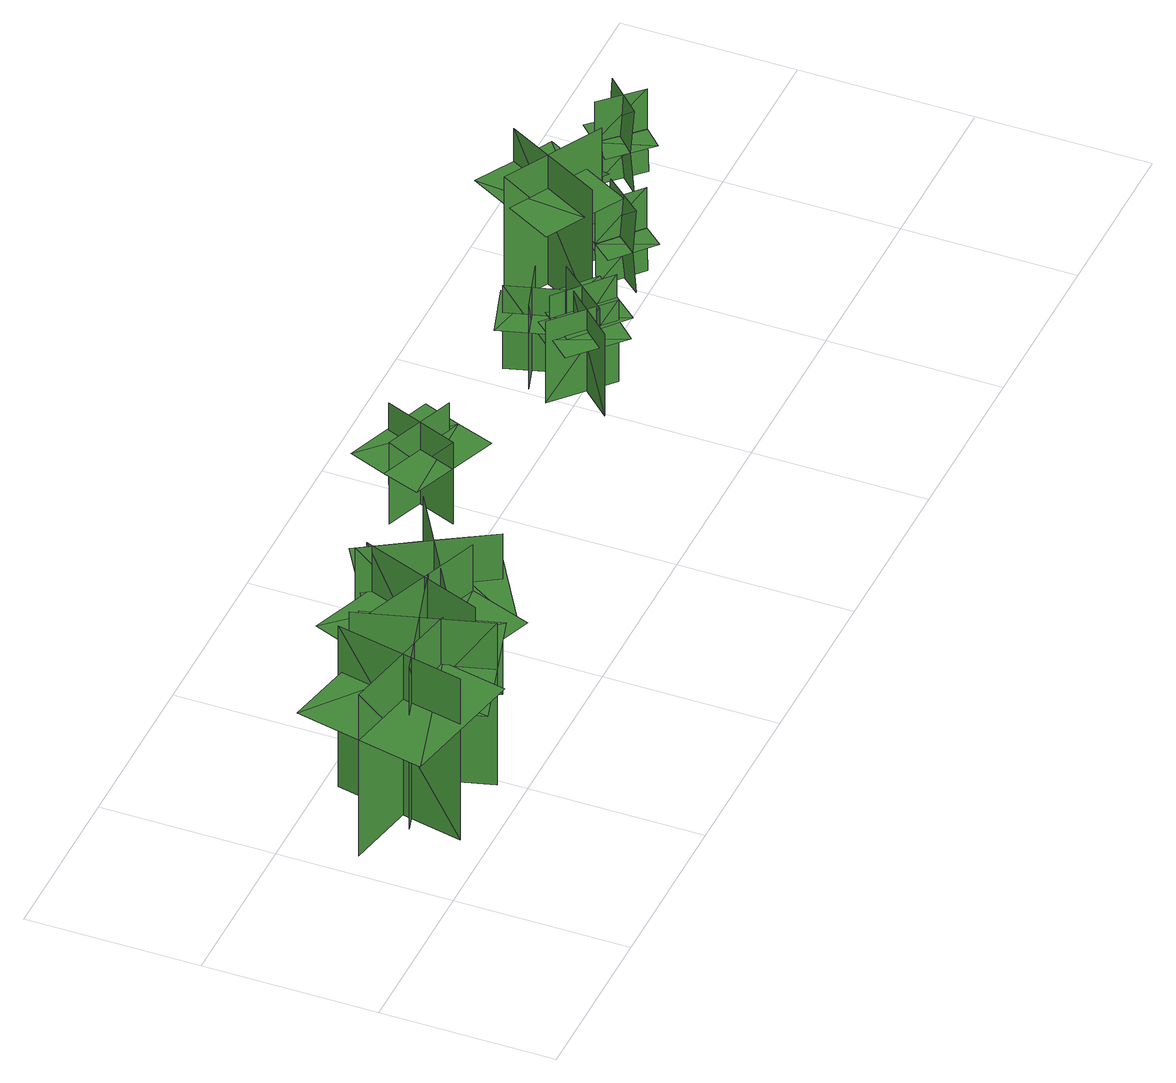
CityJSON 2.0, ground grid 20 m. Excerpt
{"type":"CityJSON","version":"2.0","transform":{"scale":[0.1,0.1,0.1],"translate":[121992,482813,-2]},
"CityObjects":{
"tree1":{"type":"SolitaryVegetationObject","geometry":[{"type":"MultiSurface","lod":"1","boundaries":[[[0,1,2]],[[0,2,3]],[[4,5,6]],[[4,6,7]],[[8,9,10]],[[8,10,11]],[[8,11,12]],[[8,12,13]]]}]},
"tree2":{"type":"SolitaryVegetationObject","geometry":[{"type":"MultiSurface","lod":"1","boundaries":[[[14,15,16]],[[14,16,17]],[[18,19,20]],[[18,20,21]],[[22,23,24]],[[22,24,25]],[[22,25,26]],[[22,26,27]]]}]},
"tree3":{"type":"SolitaryVegetationObject","geometry":[{"type":"MultiSurface","lod":"1","boundaries":[[[28,29,30]],[[28,30,31]],[[32,33,34]],[[32,34,35]],[[36,37,38]],[[36,38,39]],[[36,39,40]],[[36,40,41]]]}]},
"tree4":{"type":"SolitaryVegetationObject","geometry":[{"type":"MultiSurface","lod":"1","boundaries":[[[42,43,44]],[[42,44,45]],[[46,47,48]],[[46,48,49]],[[50,51,52]],[[50,52,53]],[[50,53,54]],[[50,54,55]]]}]},
"tree5":{"type":"SolitaryVegetationObject","geometry":[{"type":"MultiSurface","lod":"1","boundaries":[[[56,57,58]],[[56,58,59]],[[60,61,62]],[[60,62,63]],[[64,65,66]],[[64,66,67]],[[64,67,68]],[[64,68,69]]]}]},
"tree6":{"type":"SolitaryVegetationObject","geometry":[{"type":"MultiSurface","lod":"1","boundaries":[[[70,71,72]],[[70,72,73]],[[74,75,76]],[[74,76,77]],[[78,79,80]],[[78,80,81]],[[78,82,83]],[[78,83,79]]]}]},
"tree7":{"type":"SolitaryVegetationObject","geometry":[{"type":"MultiSurface","lod":"1","boundaries":[[[84,85,86]],[[84,86,87]],[[88,89,90]],[[88,90,91]],[[92,93,94]],[[92,94,95]],[[92,96,97]],[[92,97,93]]]}]},
"tree8":{"type":"SolitaryVegetationObject","geometry":[{"type":"MultiSurface","lod":"1","boundaries":[[[98,99,100]],[[98,100,101]],[[102,103,104]],[[102,104,105]],[[106,107,108]],[[106,108,109]],[[106,109,110]],[[106,110,111]]]}]},
"tree9":{"type":"SolitaryVegetationObject","geometry":[{"type":"MultiSurface","lod":"1","boundaries":[[[112,113,114]],[[112,114,115]],[[116,117,118]],[[116,118,119]],[[120,121,122]],[[120,122,123]],[[120,124,125]],[[120,125,121]]]}]},
"tree10":{"type":"SolitaryVegetationObject","geometry":[{"type":"MultiSurface","lod":"1","boundaries":[[[126,127,128]],[[126,128,129]],[[130,131,132]],[[130,132,133]],[[134,135,131]],[[134,131,130]],[[136,137,127]],[[136,127,126]],[[126,127,138]],[[126,138,139]],[[126,140,141]],[[126,141,127]]]}]},
"tree11":{"type":"SolitaryVegetationObject","geometry":[{"type":"MultiSurface","lod":"1","boundaries":[[[142,143,144]],[[142,144,145]],[[146,147,148]],[[146,148,149]],[[150,151,147]],[[150,147,146]],[[152,153,143]],[[152,143,142]],[[154,155,156]],[[154,156,157]],[[158,159,160]],[[158,160,161]]]}]},
"tree12":{"type":"SolitaryVegetationObject","geometry":[{"type":"MultiSurface","lod":"1","boundaries":[[[162,163,164]],[[162,164,165]],[[166,167,168]],[[166,168,169]],[[170,171,167]],[[170,167,166]],[[172,173,163]],[[172,163,162]],[[162,163,174]],[[162,174,175]],[[162,176,177]],[[162,177,163]]]}]}
},
"vertices":[
[88,29,16],[120,180,16],[120,180,231],[88,29,231],[175,85,16],[23,116,16],[23,116,231],[175,85,231],[175,85,171],[190,160,171],[39,192,171],[23,116,171],[7,40,171],[159,9,171],
[235,127,15],[85,85,15],[85,85,231],[235,127,231],[145,178,15],[187,29,15],[187,29,231],[145,178,231],[145,178,170],[70,157,170],[112,8,170],[187,29,170],[261,50,170],[220,199,170],
[204,61,14],[259,206,14],[259,206,230],[204,61,230],[298,103,14],[153,158,14],[153,158,230],[298,103,230],[298,103,169],[326,175,169],[181,230,169],[153,158,169],[126,85,169],[271,30,169],
[328,82,14],[247,214,14],[247,214,229],[328,82,229],[353,182,14],[220,101,14],[220,101,229],[353,182,229],[353,182,169],[312,248,169],[180,167,169],[220,101,169],[261,35,169],[393,116,169],
[599,324,16],[599,324,125],[565,237,125],[565,237,16],[623,266,16],[623,266,125],[539,298,125],[539,298,16],[636,261,89],[653,305,89],[548,345,89],[531,301,89],[515,257,89],[620,217,89],
[794,229,9],[856,173,9],[856,173,118],[794,229,118],[798,164,9],[854,225,9],[854,225,118],[798,164,118],[800,224,90],[856,173,90],[878,198,90],[822,249,90],[778,200,90],[833,149,90],
[845,227,11],[827,291,11],[827,291,122],[845,227,122],[869,272,11],[806,253,11],[806,253,122],[869,272,122],[869,272,86],[806,253,86],[816,219,86],[880,237,86],[859,307,86],[796,288,86],
[882,243,13],[832,184,13],[832,184,121],[882,243,121],[831,240,13],[890,189,13],[890,189,121],[831,240,121],[831,240,91],[806,210,91],[865,160,91],[890,189,91],[915,219,91],[856,269,91],
[935,236,14],[997,350,14],[997,350,186],[935,236,186],[1033,266,14],[919,328,14],[919,328,186],[1033,266,186],[940,246,142],[997,350,142],[952,375,142],[895,271,142],[985,221,142],[1042,326,142],
[987,254,69],[1032,215,69],[1052,238,69],[1007,277,69],[1028,258,69],[989,213,69],[992,210,123],[1031,255,123],[1031,255,14],[992,210,14],[985,252,14],[1030,213,14],[1032,215,123],[987,254,123],[967,231,69],[1012,192,69],
[1117,301,30],[1096,316,30],[1096,316,79],[1118,301,79],[1114,320,31],[1099,299,31],[1099,299,79],[1114,320,79],[1114,320,18],[1099,299,18],[1118,301,18],[1096,316,18],[1117,301,54],[1096,316,54],[1089,305,59],[1110,290,59],[1099,314,62],[1115,303,62],[1121,311,65],[1105,322,65],
[1140,319,70],[1181,277,70],[1203,298,70],[1162,341,70],[1181,319,70],[1138,278,70],[1141,275,124],[1183,317,124],[1183,317,15],[1141,275,15],[1138,317,15],[1180,275,15],[1181,277,124],[1140,319,124],[1118,298,70],[1160,256,70]
]}
